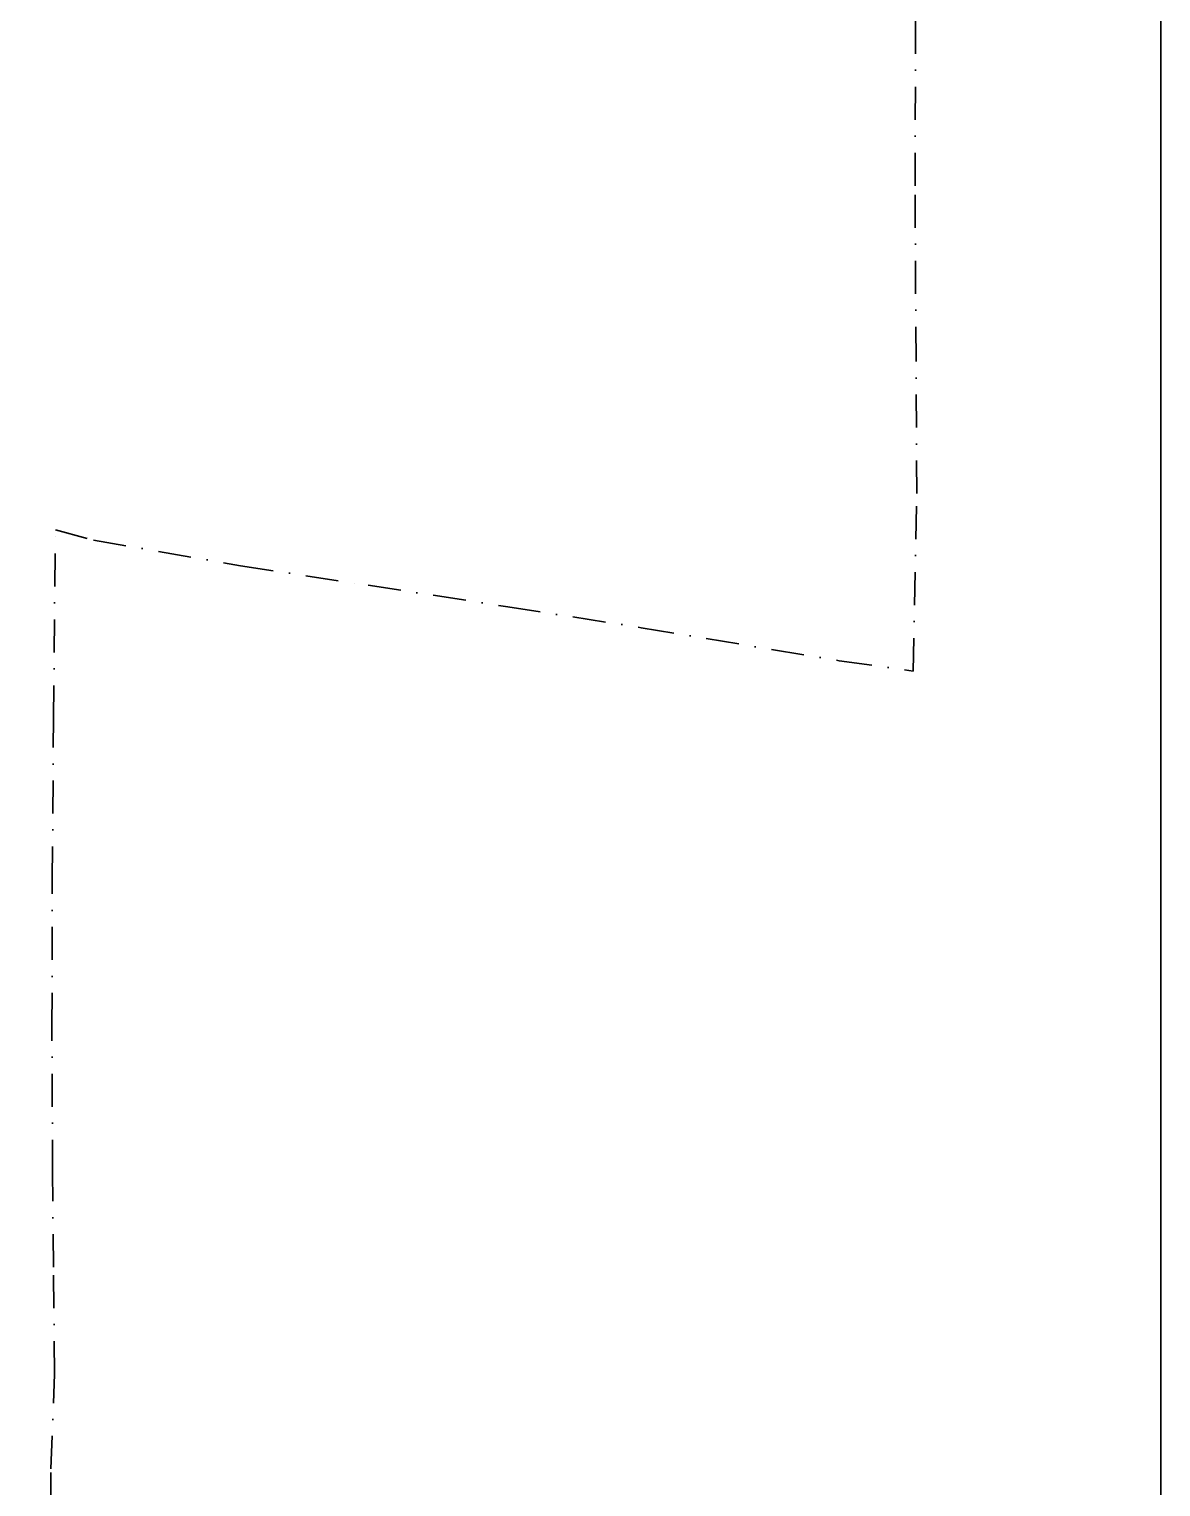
# Model space of a CAD drawing. Header units: millimetres. Extents: x -176651 to 388869, y -19158 to 486614.
# Drawn here: x 290876 to 388869, y 107864 to 234114 of the extents above; entities that cross this region are included whole.
import ezdxf
from ezdxf.xclip import XClip

# ---------------------------------------------------------------- set-up
doc = ezdxf.new("R2010")
doc.units = ezdxf.units.MM
doc.header["$LTSCALE"] = 150
doc.header["$XCLIPFRAME"] = 2
doc.linetypes.add('Site boundary$0$DASHDOT', pattern=[25.4, 12.7, -6.35, 0, -6.35])
doc.layers.add('Site boundary$0$ad-Site Boundary', color=1, linetype='Site boundary$0$DASHDOT', lineweight=35, true_color=0xff0000)

# ---------------------------------------------------------------- blocks, each defined once
blk = doc.blocks.new('Site boundary')
at = {"layer": 'Site boundary$0$ad-Site Boundary', "ltscale": 1.5}
blk.add_lwpolyline([(292788, 94821), (292749, 109415), (293081, 117632), (292977, 126885), (292905, 135075), (292847, 147791), (292879, 160468), (292984, 174416), (293147, 190764), (296433, 189864), (309169, 187641), (320222, 185952), (332311, 184087), (343873, 182274), (361017, 179418), (367433, 178518), (367727, 193888), (367668, 205482), (367583, 220558), (367635, 236091)], dxfattribs=at)
blk = doc.blocks.new('1625E_Footing Layout')
at = {"ltscale": 5}
for points in [[(-176651, 486614), (388869, 486614), (388869, -18386), (-176651, -18386)], [(388869, 486614), (954389, 486614), (954389, -18386), (388869, -18386)]]:
    blk.add_lwpolyline(points, close=True, dxfattribs=at)
blk.add_blockref('Site boundary', (0, 0))

msp = doc.modelspace()

# ---------------------------------------------------------------- block references
ref = msp.add_blockref('1625E_Footing Layout', (0, 0))
XClip(ref).set_block_clipping_path([(-176651.2716480088, -2838.4650931536), (388868.7283519913, 486613.8052760336)])

# ---------------------------------------------------------------- next in the draw order: linework, layer by layer
msp.add_lwpolyline([(-176651, 486614), (388869, 486614), (388869, -2838), (-176651, -2838)], close=True)

doc.saveas('drawing.dxf')
